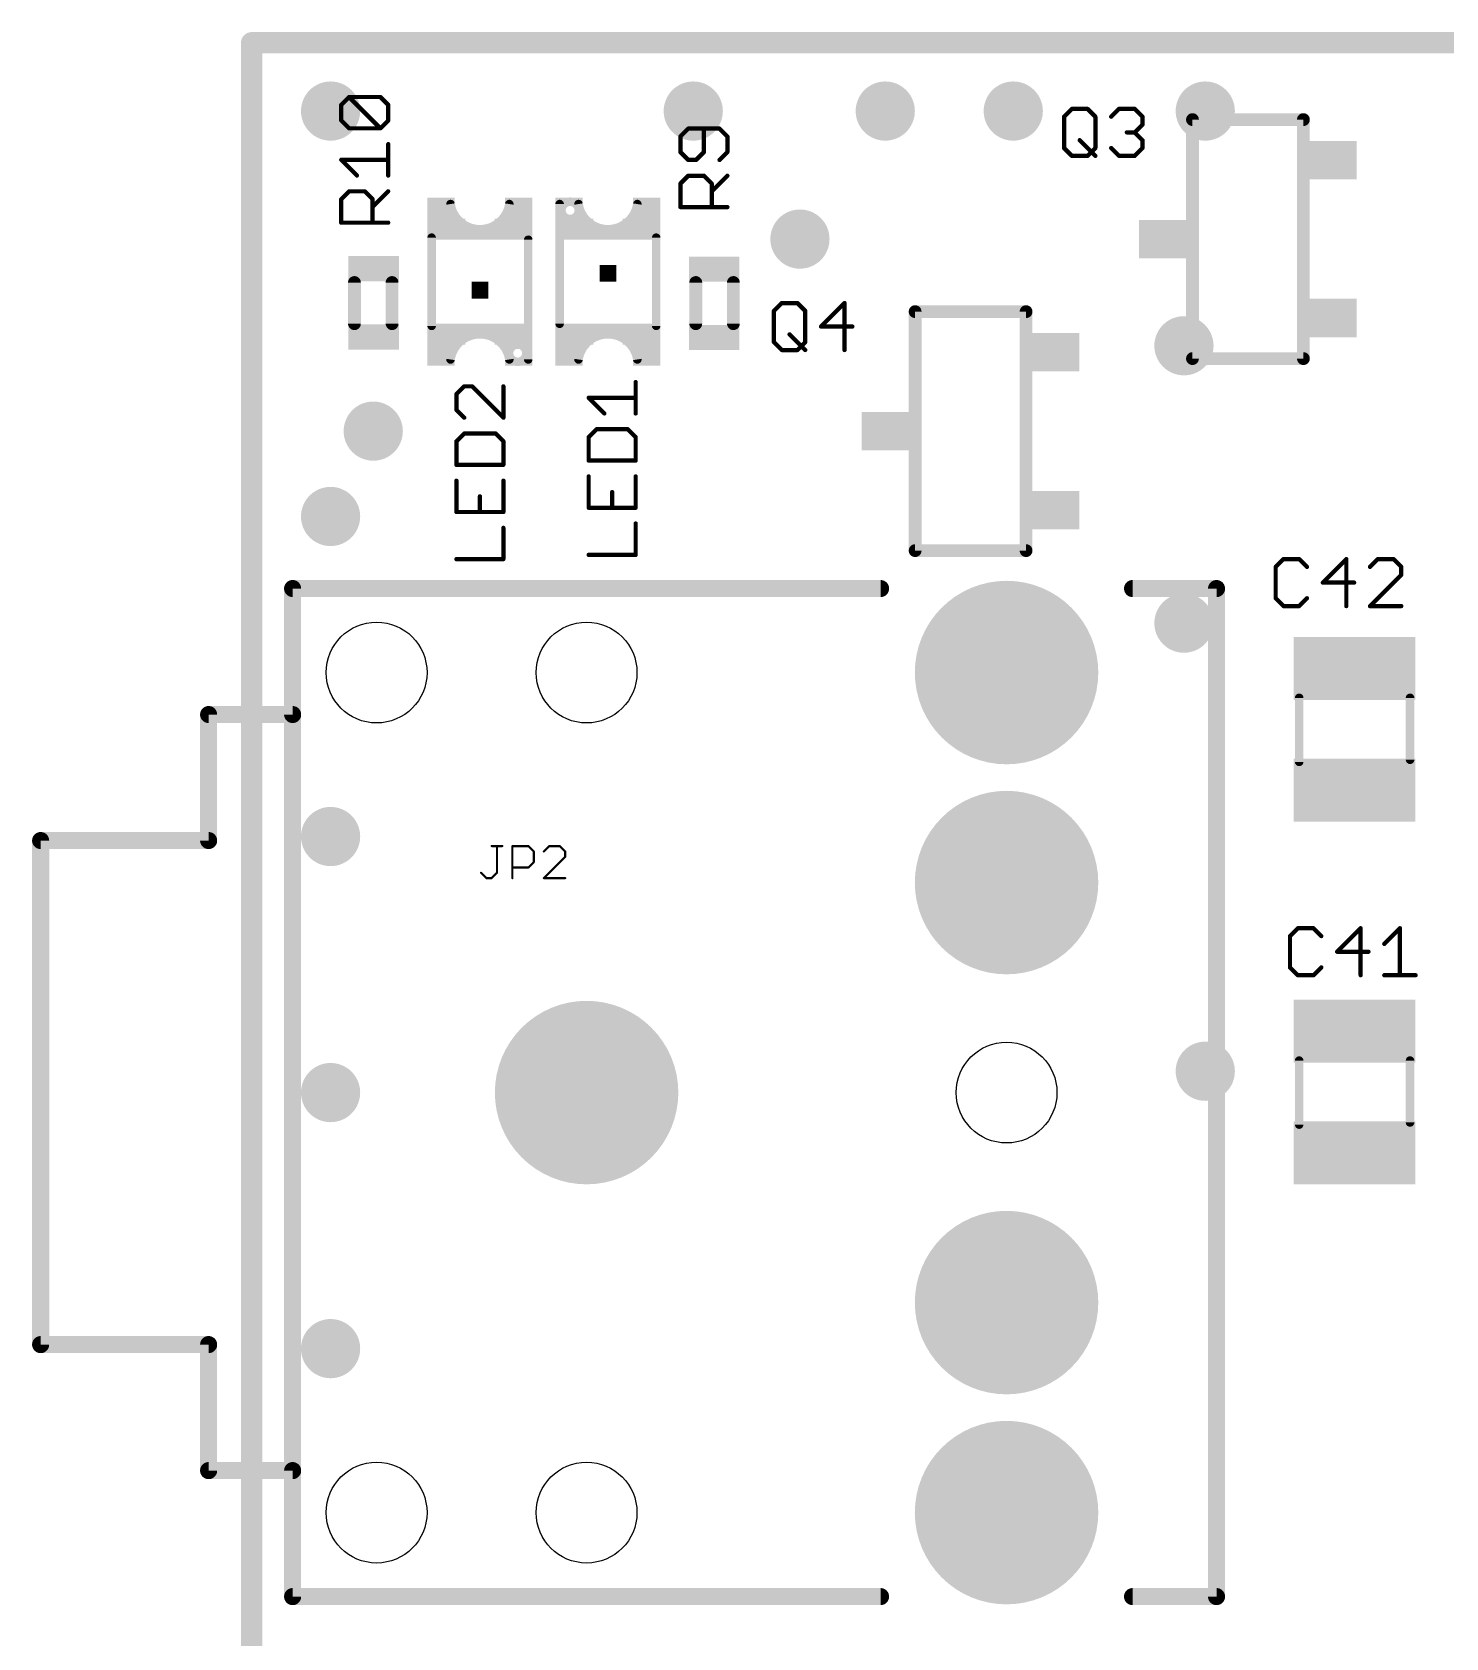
# Model space of a CAD drawing. Extents: x -2.4 to 65.5, y -2.3 to 59.9.
# Drawn here: x -2.41 to 14.42, y 40.75 to 59.87 of the extents above; entities that cross this region are included whole.
import ezdxf

# ---------------------------------------------------------------- set-up
doc = ezdxf.new("R2010")
doc.units = 0
for name, color, linetype in [('17', 94, 'CONTINUOUS'), ('18', 94, 'CONTINUOUS'), ('20', 178, 'CONTINUOUS'), ('21', 251, 'CONTINUOUS'), ('25', 251, 'CONTINUOUS'), ('51', 251, 'CONTINUOUS')]:
    doc.layers.add(name, color=color, linetype=linetype)

# ---------------------------------------------------------------- blocks, each defined once
blk = doc.blocks.new('RECT')
blk.add_solid([(-0.5, -0.5), (0.5, -0.5), (-0.5, 0.5), (0.5, 0.5)])
blk = doc.blocks.new('ROUNDP')
at = {"const_width": 0.5}
blk.add_lwpolyline([(0, -0.25, 1), (0, 0.25, 1), (0, -0.25)], format="xyb", dxfattribs=at)
blk = doc.blocks.new('ROUNDV')
at = {"const_width": 0.5}
blk.add_lwpolyline([(0, -0.25, 1), (0, 0.25, 1), (0, -0.25)], format="xyb", dxfattribs=at)

msp = doc.modelspace()

# ---------------------------------------------------------------- linework, layer by layer
at = {"layer": '20', "const_width": 0.254}
for points in [[(0.2032, 59.7408), (18.4912, 59.7408)], [(0.2032, 0.2032), (0.2032, 59.7408)]]:
    msp.add_lwpolyline(points, dxfattribs=at)
at = {"layer": '20', "const_width": 0.127}
for points in [[(0.2032, 59.8043, 1), (0.2032, 59.6773)], [(0.2667, 59.7408, 1), (0.1397, 59.7408)]]:
    msp.add_lwpolyline(points, format="xyb", dxfattribs=at)
at = {"layer": '20'}
for centre in [(1.691, 52.244), (4.191, 52.244), (9.191, 47.244), (1.691, 42.244), (4.191, 42.244)]:
    msp.add_circle(centre, 0.6, dxfattribs=at)
at = {"layer": '21', "const_width": 0.2032}
for points in [[(0.691, 53.244), (7.691, 53.244)], [(0.691, 53.244), (0.691, 41.244)], [(11.691, 53.244), (10.691, 53.244)], [(11.691, 53.244), (11.691, 41.244)], [(0.691, 41.244), (7.691, 41.244)], [(11.691, 41.244), (10.691, 41.244)]]:
    msp.add_lwpolyline(points, dxfattribs=at)
at = {"layer": '21', "const_width": 0.1016}
for points in [[(0.691, 53.2948, 1), (0.691, 53.1932)], [(0.7418, 53.244, 1), (0.6402, 53.244)], [(7.691, 53.1932, 1), (7.691, 53.2948)], [(10.691, 53.2948, 1), (10.691, 53.1932)], [(11.7418, 53.244, 1), (11.6402, 53.244)], [(11.691, 53.1932, 1), (11.691, 53.2948)], [(0.691, 41.2948, 1), (0.691, 41.1932)], [(0.6402, 41.244, 1), (0.7418, 41.244)], [(7.691, 41.1932, 1), (7.691, 41.2948)], [(10.691, 41.2948, 1), (10.691, 41.1932)], [(11.6402, 41.244, 1), (11.7418, 41.244)], [(11.691, 41.1932, 1), (11.691, 41.2948)]]:
    msp.add_lwpolyline(points, format="xyb", dxfattribs=at)
at = {"layer": '25'}
for points, const_width in [([(1.2695, 59.0019), (1.3627, 59.0951)], 0.0508), ([(1.3627, 59.0951), (1.7356, 59.0951)], 0.0508), ([(1.7356, 58.7223), (1.3627, 59.0951)], 0.0508), ([(1.7356, 59.0951), (1.8288, 59.0019)], 0.0508), ([(1.2695, 58.8155), (1.2695, 59.0019)], 0.0508), ([(1.8288, 59.0019), (1.8288, 58.8155)], 0.0508), ([(9.8756, 58.8607), (9.9688, 58.9539)], 0.0508), ([(9.8756, 58.4878), (9.8756, 58.8607)], 0.0508), ([(9.9688, 58.9539), (10.1552, 58.9539)], 0.0508), ([(10.1552, 58.9539), (10.2484, 58.8607)], 0.0508), ([(10.2484, 58.8607), (10.2484, 58.4878)], 0.0508), ([(10.4369, 58.8607), (10.5301, 58.9539)], 0.0508), ([(10.5301, 58.9539), (10.7165, 58.9539)], 0.0508), ([(10.7165, 58.9539), (10.8097, 58.8607)], 0.0508), ([(10.8097, 58.8607), (10.8097, 58.7675)], 0.0508), ([(1.3627, 58.7223), (1.2695, 58.8155)], 0.0508), ([(1.7356, 58.7223), (1.3627, 58.7223)], 0.0508), ([(1.8288, 58.8155), (1.7356, 58.7223)], 0.0508), ([(5.4013, 58.7192), (5.3081, 58.6259)], 0.0508), ([(5.7742, 58.7192), (5.4013, 58.7192)], 0.0508), ([(5.5878, 58.4395), (5.5878, 58.7192)], 0.0508), ([(5.8674, 58.6259), (5.7742, 58.7192)], 0.0508), ([(10.7165, 58.6742), (10.6233, 58.6742)], 0.0508), ([(10.8097, 58.7675), (10.7165, 58.6742)], 0.0508), ([(10.7165, 58.6742), (10.8097, 58.581)], 0.0508), ([(1.8288, 58.161), (1.8288, 58.5338)], 0.0508), ([(5.3081, 58.6259), (5.3081, 58.4395)], 0.0508), ([(5.8674, 58.4395), (5.8674, 58.6259)], 0.0508), ([(9.9688, 58.3946), (9.8756, 58.4878)], 0.0508), ([(10.062, 58.581), (10.2484, 58.3946)], 0.0508), ([(10.2484, 58.4878), (10.1552, 58.3946)], 0.0508), ([(10.5301, 58.3946), (10.4369, 58.4878)], 0.0508), ([(10.8097, 58.4878), (10.7165, 58.3946)], 0.0508), ([(10.8097, 58.581), (10.8097, 58.4878)], 0.0508), ([(1.456, 58.161), (1.2695, 58.3474)], 0.0508), ([(1.2695, 58.3474), (1.8288, 58.3474)], 0.0508), ([(5.3081, 58.4395), (5.4013, 58.3463)], 0.0508), ([(5.4013, 58.3463), (5.4946, 58.3463)], 0.0508), ([(5.4946, 58.3463), (5.5878, 58.4395)], 0.0508), ([(5.7742, 58.3463), (5.8674, 58.4395)], 0.0508), ([(10.1552, 58.3946), (9.9688, 58.3946)], 0.0508), ([(10.7165, 58.3946), (10.5301, 58.3946)], 0.0508), ([(5.3081, 58.0646), (5.4013, 58.1579)], 0.0508), ([(5.4013, 58.1579), (5.5878, 58.1579)], 0.0508), ([(5.5878, 58.1579), (5.681, 58.0646)], 0.0508), ([(5.681, 57.9714), (5.8674, 58.1579)], 0.0508), ([(1.2695, 57.8793), (1.3627, 57.9725)], 0.0508), ([(1.3627, 57.9725), (1.5492, 57.9725)], 0.0508), ([(1.5492, 57.9725), (1.6424, 57.8793)], 0.0508), ([(1.6424, 57.7861), (1.8288, 57.9725)], 0.0508), ([(5.3081, 57.785), (5.3081, 58.0646)], 0.0508), ([(5.681, 58.0646), (5.681, 57.785)], 0.0508), ([(1.2695, 57.5997), (1.2695, 57.8793)], 0.0508), ([(1.6424, 57.8793), (1.6424, 57.5997)], 0.0508), ([(5.8674, 57.785), (5.3081, 57.785)], 0.0508), ([(1.8288, 57.5997), (1.2695, 57.5997)], 0.0508), ([(6.4212, 56.5493), (6.5144, 56.6425)], 0.0508), ([(6.5144, 56.6425), (6.7008, 56.6425)], 0.0508), ([(6.7008, 56.6425), (6.794, 56.5493)], 0.0508), ([(7.2621, 56.6425), (6.9825, 56.3628)], 0.0508), ([(7.2621, 56.0832), (7.2621, 56.6425)], 0.0508), ([(6.4212, 56.1764), (6.4212, 56.5493)], 0.0508), ([(6.794, 56.5493), (6.794, 56.1764)], 0.0508), ([(6.5144, 56.0832), (6.4212, 56.1764)], 0.0508), ([(6.6076, 56.2696), (6.794, 56.0832)], 0.0508), ([(6.794, 56.1764), (6.7008, 56.0832)], 0.0508), ([(6.9825, 56.3628), (7.3553, 56.3628)], 0.0508), ([(6.7008, 56.0832), (6.5144, 56.0832)], 0.0508), ([(2.7343, 55.6508), (2.6411, 55.5576)], 0.0508), ([(2.8276, 55.6508), (2.7343, 55.6508)], 0.0508), ([(3.2004, 55.2779), (2.8276, 55.6508)], 0.0508), ([(3.2004, 55.6508), (3.2004, 55.2779)], 0.0508), ([(4.7752, 55.3287), (4.7752, 55.7016)], 0.0508), ([(2.6411, 55.5576), (2.6411, 55.3711)], 0.0508), ([(4.4024, 55.3287), (4.2159, 55.5152)], 0.0508), ([(4.2159, 55.5152), (4.7752, 55.5152)], 0.0508), ([(2.6411, 55.3711), (2.7343, 55.2779)], 0.0508), ([(2.7343, 55.0895), (2.6411, 54.9963)], 0.0508), ([(3.1072, 55.0895), (2.7343, 55.0895)], 0.0508), ([(3.2004, 54.9963), (3.1072, 55.0895)], 0.0508), ([(4.3091, 55.1403), (4.2159, 55.0471)], 0.0508), ([(4.2159, 55.0471), (4.2159, 54.7674)], 0.0508), ([(4.682, 55.1403), (4.3091, 55.1403)], 0.0508), ([(4.7752, 55.0471), (4.682, 55.1403)], 0.0508), ([(4.7752, 54.7674), (4.7752, 55.0471)], 0.0508), ([(2.6411, 54.9963), (2.6411, 54.7166)], 0.0508), ([(3.2004, 54.7166), (3.2004, 54.9963)], 0.0508), ([(2.6411, 54.7166), (3.2004, 54.7166)], 0.0508), ([(4.2159, 54.7674), (4.7752, 54.7674)], 0.0508), ([(2.6411, 54.5282), (2.6411, 54.1553)], 0.0508), ([(3.2004, 54.1553), (3.2004, 54.5282)], 0.0508), ([(4.2159, 54.579), (4.2159, 54.2061)], 0.0508), ([(4.7752, 54.2061), (4.7752, 54.579)], 0.0508), ([(2.9208, 54.1553), (2.9208, 54.3417)], 0.0508), ([(4.4956, 54.2061), (4.4956, 54.3925)], 0.0508), ([(2.6411, 54.1553), (3.2004, 54.1553)], 0.0508), ([(4.2159, 54.2061), (4.7752, 54.2061)], 0.0508), ([(3.2004, 53.594), (3.2004, 53.9669)], 0.0508), ([(4.7752, 53.6448), (4.7752, 54.0177)], 0.0508), ([(2.6411, 53.594), (3.2004, 53.594)], 0.0508), ([(4.2159, 53.6448), (4.7752, 53.6448)], 0.0508), ([(12.4884, 53.5945), (12.3952, 53.5013)], 0.0508), ([(12.3952, 53.5013), (12.3952, 53.1284)], 0.0508), ([(12.6748, 53.5945), (12.4884, 53.5945)], 0.0508), ([(12.7681, 53.5013), (12.6748, 53.5945)], 0.0508), ([(13.2361, 53.5945), (12.9565, 53.3148)], 0.0508), ([(13.2361, 53.0352), (13.2361, 53.5945)], 0.0508), ([(13.611, 53.5945), (13.5178, 53.5013)], 0.0508), ([(13.7975, 53.5945), (13.611, 53.5945)], 0.0508), ([(13.8907, 53.5013), (13.7975, 53.5945)], 0.0508), ([(13.8907, 53.4081), (13.8907, 53.5013)], 0.0508), ([(12.9565, 53.3148), (13.3294, 53.3148)], 0.0508), ([(13.5178, 53.0352), (13.8907, 53.4081)], 0.0508), ([(12.3952, 53.1284), (12.4884, 53.0352)], 0.0508), ([(12.6748, 53.0352), (12.7681, 53.1284)], 0.0508), ([(12.4884, 53.0352), (12.6748, 53.0352)], 0.0508), ([(13.8907, 53.0352), (13.5178, 53.0352)], 0.0508), ([(3.0608, 50.178), (3.1879, 50.178)], 0.0254), ([(3.1244, 49.8603), (3.1244, 50.178)], 0.0254), ([(3.3079, 49.7967), (3.3079, 50.178)], 0.0254), ([(3.3079, 50.178), (3.4986, 50.178)], 0.0254), ([(3.4986, 50.178), (3.5621, 50.1145)], 0.0254), ([(3.5621, 50.1145), (3.5621, 49.9874)], 0.0254), ([(3.7457, 50.178), (3.6821, 50.1145)], 0.0254), ([(3.8728, 50.178), (3.7457, 50.178)], 0.0254), ([(3.9363, 50.1145), (3.8728, 50.178)], 0.0254), ([(3.9363, 50.0509), (3.9363, 50.1145)], 0.0254), ([(3.4986, 49.9238), (3.3079, 49.9238)], 0.0254), ([(3.5621, 49.9874), (3.4986, 49.9238)], 0.0254), ([(3.6821, 49.7967), (3.9363, 50.0509)], 0.0254), ([(2.9337, 49.8603), (2.9973, 49.7967)], 0.0254), ([(2.9973, 49.7967), (3.0608, 49.7967)], 0.0254), ([(3.0608, 49.7967), (3.1244, 49.8603)], 0.0254), ([(3.9363, 49.7967), (3.6821, 49.7967)], 0.0254), ([(12.6587, 49.2003), (12.5655, 49.1071)], 0.0508), ([(12.5655, 49.1071), (12.5655, 48.7342)], 0.0508), ([(12.8451, 49.2003), (12.6587, 49.2003)], 0.0508), ([(12.9383, 49.1071), (12.8451, 49.2003)], 0.0508), ([(13.4064, 49.2003), (13.1268, 48.9206)], 0.0508), ([(13.4064, 48.641), (13.4064, 49.2003)], 0.0508), ([(13.6881, 49.0139), (13.8745, 49.2003)], 0.0508), ([(13.8745, 49.2003), (13.8745, 48.641)], 0.0508), ([(13.1268, 48.9206), (13.4996, 48.9206)], 0.0508), ([(12.5655, 48.7342), (12.6587, 48.641)], 0.0508), ([(12.8451, 48.641), (12.9383, 48.7342)], 0.0508), ([(12.6587, 48.641), (12.8451, 48.641)], 0.0508), ([(13.6881, 48.641), (14.0609, 48.641)], 0.0508)]:
    msp.add_lwpolyline(points, dxfattribs=dict(at, const_width=const_width))
for points, const_width in [([(1.3627, 59.1078, 1), (1.3627, 59.0824)], 0.0254), ([(1.3717, 59.1041, 1), (1.3538, 59.0862)], 0.0254), ([(1.3717, 59.0862, 1), (1.3538, 59.1041)], 0.0254), ([(1.7446, 59.1041, 1), (1.7266, 59.0862)], 0.0254), ([(1.7356, 59.0824, 1), (1.7356, 59.1078)], 0.0254), ([(1.2822, 59.0019, 1), (1.2568, 59.0019)], 0.0254), ([(1.2605, 59.0109, 1), (1.2785, 58.9929)], 0.0254), ([(1.8415, 59.0019, 1), (1.8161, 59.0019)], 0.0254), ([(1.8198, 58.9929, 1), (1.8378, 59.0109)], 0.0254), ([(9.8883, 58.8607, 1), (9.8629, 58.8607)], 0.0254), ([(9.8666, 58.8696, 1), (9.8846, 58.8517)], 0.0254), ([(9.9688, 58.9666, 1), (9.9688, 58.9412)], 0.0254), ([(9.9778, 58.9449, 1), (9.9598, 58.9629)], 0.0254), ([(10.1642, 58.9629, 1), (10.1462, 58.9449)], 0.0254), ([(10.1552, 58.9412, 1), (10.1552, 58.9666)], 0.0254), ([(10.2611, 58.8607, 1), (10.2357, 58.8607)], 0.0254), ([(10.2394, 58.8517, 1), (10.2574, 58.8696)], 0.0254), ([(10.4279, 58.8696, 1), (10.4459, 58.8517)], 0.0254), ([(10.5301, 58.9666, 1), (10.5301, 58.9412)], 0.0254), ([(10.5391, 58.9449, 1), (10.5211, 58.9629)], 0.0254), ([(10.7255, 58.9629, 1), (10.7075, 58.9449)], 0.0254), ([(10.7165, 58.9412, 1), (10.7165, 58.9666)], 0.0254), ([(10.8224, 58.8607, 1), (10.797, 58.8607)], 0.0254), ([(10.8008, 58.8517, 1), (10.8187, 58.8696)], 0.0254), ([(1.2785, 58.8245, 1), (1.2605, 58.8065)], 0.0254), ([(1.2568, 58.8155, 1), (1.2822, 58.8155)], 0.0254), ([(1.3627, 58.735, 1), (1.3627, 58.7096)], 0.0254), ([(1.3538, 58.7133, 1), (1.3717, 58.7313)], 0.0254), ([(1.7266, 58.7313, 1), (1.7446, 58.7133)], 0.0254), ([(1.7266, 58.7133, 1), (1.7446, 58.7313)], 0.0254), ([(1.7356, 58.7096, 1), (1.7356, 58.735)], 0.0254), ([(1.8161, 58.8155, 1), (1.8415, 58.8155)], 0.0254), ([(1.8378, 58.8065, 1), (1.8198, 58.8245)], 0.0254), ([(5.4013, 58.7319, 1), (5.4013, 58.7065)], 0.0254), ([(5.4103, 58.7102, 1), (5.3924, 58.7281)], 0.0254), ([(5.6005, 58.7192, 1), (5.5751, 58.7192)], 0.0254), ([(5.7832, 58.7281, 1), (5.7652, 58.7102)], 0.0254), ([(5.7742, 58.7065, 1), (5.7742, 58.7319)], 0.0254), ([(10.6233, 58.6869, 1), (10.6233, 58.6615)], 0.0254), ([(10.7255, 58.6832, 1), (10.7075, 58.6653)], 0.0254), ([(10.7075, 58.6832, 1), (10.7255, 58.6653)], 0.0254), ([(10.7165, 58.6615, 1), (10.7165, 58.6869)], 0.0254), ([(10.797, 58.7675, 1), (10.8224, 58.7675)], 0.0254), ([(10.8187, 58.7585, 1), (10.8008, 58.7764)], 0.0254), ([(1.8415, 58.5338, 1), (1.8161, 58.5338)], 0.0254), ([(5.3208, 58.6259, 1), (5.2954, 58.6259)], 0.0254), ([(5.2991, 58.6349, 1), (5.3171, 58.617)], 0.0254), ([(5.8801, 58.6259, 1), (5.8547, 58.6259)], 0.0254), ([(5.8584, 58.617, 1), (5.8764, 58.6349)], 0.0254), ([(9.8846, 58.4968, 1), (9.8666, 58.4788)], 0.0254), ([(9.8629, 58.4878, 1), (9.8883, 58.4878)], 0.0254), ([(10.071, 58.59, 1), (10.053, 58.572)], 0.0254), ([(10.2357, 58.4878, 1), (10.2611, 58.4878)], 0.0254), ([(10.2574, 58.4788, 1), (10.2394, 58.4968)], 0.0254), ([(10.4459, 58.4968, 1), (10.4279, 58.4788)], 0.0254), ([(10.8224, 58.581, 1), (10.797, 58.581)], 0.0254), ([(10.797, 58.4878, 1), (10.8224, 58.4878)], 0.0254), ([(10.8008, 58.572, 1), (10.8187, 58.59)], 0.0254), ([(10.8187, 58.4788, 1), (10.8008, 58.4968)], 0.0254), ([(1.2785, 58.3564, 1), (1.2605, 58.3384)], 0.0254), ([(1.2695, 58.3601, 1), (1.2695, 58.3347)], 0.0254), ([(1.8288, 58.3347, 1), (1.8288, 58.3601)], 0.0254), ([(5.3171, 58.4485, 1), (5.2991, 58.4305)], 0.0254), ([(5.2954, 58.4395, 1), (5.3208, 58.4395)], 0.0254), ([(5.4013, 58.359, 1), (5.4013, 58.3336)], 0.0254), ([(5.3924, 58.3373, 1), (5.4103, 58.3553)], 0.0254), ([(5.4856, 58.3553, 1), (5.5035, 58.3373)], 0.0254), ([(5.4946, 58.3336, 1), (5.4946, 58.359)], 0.0254), ([(5.5751, 58.4395, 1), (5.6005, 58.4395)], 0.0254), ([(5.5967, 58.4305, 1), (5.5788, 58.4485)], 0.0254), ([(5.7652, 58.3553, 1), (5.7832, 58.3373)], 0.0254), ([(5.8547, 58.4395, 1), (5.8801, 58.4395)], 0.0254), ([(5.8764, 58.4305, 1), (5.8584, 58.4485)], 0.0254), ([(9.9688, 58.4073, 1), (9.9688, 58.3819)], 0.0254), ([(9.9598, 58.3856, 1), (9.9778, 58.4036)], 0.0254), ([(10.1462, 58.4036, 1), (10.1642, 58.3856)], 0.0254), ([(10.1552, 58.3819, 1), (10.1552, 58.4073)], 0.0254), ([(10.2394, 58.3856, 1), (10.2574, 58.4036)], 0.0254), ([(10.5301, 58.4073, 1), (10.5301, 58.3819)], 0.0254), ([(10.5211, 58.3856, 1), (10.5391, 58.4036)], 0.0254), ([(10.7075, 58.4036, 1), (10.7255, 58.3856)], 0.0254), ([(10.7165, 58.3819, 1), (10.7165, 58.4073)], 0.0254), ([(1.447, 58.152, 1), (1.4649, 58.17)], 0.0254), ([(1.8161, 58.161, 1), (1.8415, 58.161)], 0.0254), ([(5.4013, 58.1706, 1), (5.4013, 58.1452)], 0.0254), ([(5.4103, 58.1489, 1), (5.3924, 58.1668)], 0.0254), ([(5.5967, 58.1668, 1), (5.5788, 58.1489)], 0.0254), ([(5.5878, 58.1452, 1), (5.5878, 58.1706)], 0.0254), ([(5.8764, 58.1489, 1), (5.8584, 58.1668)], 0.0254), ([(1.3627, 57.9852, 1), (1.3627, 57.9598)], 0.0254), ([(1.3717, 57.9635, 1), (1.3538, 57.9815)], 0.0254), ([(1.5581, 57.9815, 1), (1.5402, 57.9635)], 0.0254), ([(1.5492, 57.9598, 1), (1.5492, 57.9852)], 0.0254), ([(1.8378, 57.9635, 1), (1.8198, 57.9815)], 0.0254), ([(5.3208, 58.0646, 1), (5.2954, 58.0646)], 0.0254), ([(5.2991, 58.0736, 1), (5.3171, 58.0557)], 0.0254), ([(5.6937, 58.0646, 1), (5.6683, 58.0646)], 0.0254), ([(5.672, 57.9804, 1), (5.69, 57.9624)], 0.0254), ([(5.672, 58.0557, 1), (5.69, 58.0736)], 0.0254), ([(1.2822, 57.8793, 1), (1.2568, 57.8793)], 0.0254), ([(1.2605, 57.8883, 1), (1.2785, 57.8703)], 0.0254), ([(1.6551, 57.8793, 1), (1.6297, 57.8793)], 0.0254), ([(1.6334, 57.7951, 1), (1.6514, 57.7771)], 0.0254), ([(1.6334, 57.8703, 1), (1.6514, 57.8883)], 0.0254), ([(5.3081, 57.7977, 1), (5.3081, 57.7723)], 0.0254), ([(5.2954, 57.785, 1), (5.3208, 57.785)], 0.0254), ([(5.6683, 57.785, 1), (5.6937, 57.785)], 0.0254), ([(5.8674, 57.7723, 1), (5.8674, 57.7977)], 0.0254), ([(1.2695, 57.6124, 1), (1.2695, 57.587)], 0.0254), ([(1.2568, 57.5997, 1), (1.2822, 57.5997)], 0.0254), ([(1.6297, 57.5997, 1), (1.6551, 57.5997)], 0.0254), ([(1.8288, 57.587, 1), (1.8288, 57.6124)], 0.0254), ([(6.5144, 56.6552, 1), (6.5144, 56.6298)], 0.0254), ([(6.5234, 56.6335, 1), (6.5054, 56.6515)], 0.0254), ([(6.7098, 56.6515, 1), (6.6918, 56.6335)], 0.0254), ([(6.7008, 56.6298, 1), (6.7008, 56.6552)], 0.0254), ([(7.2748, 56.6425, 1), (7.2494, 56.6425)], 0.0254), ([(7.2711, 56.6335, 1), (7.2531, 56.6515)], 0.0254), ([(6.4339, 56.5493, 1), (6.4085, 56.5493)], 0.0254), ([(6.4122, 56.5582, 1), (6.4302, 56.5403)], 0.0254), ([(6.8067, 56.5493, 1), (6.7813, 56.5493)], 0.0254), ([(6.785, 56.5403, 1), (6.803, 56.5582)], 0.0254), ([(6.4302, 56.1854, 1), (6.4122, 56.1674)], 0.0254), ([(6.6166, 56.2786, 1), (6.5986, 56.2606)], 0.0254), ([(6.803, 56.1674, 1), (6.785, 56.1854)], 0.0254), ([(6.9825, 56.3755, 1), (6.9825, 56.3501)], 0.0254), ([(6.9735, 56.3718, 1), (6.9915, 56.3539)], 0.0254), ([(7.3553, 56.3501, 1), (7.3553, 56.3755)], 0.0254), ([(6.4085, 56.1764, 1), (6.4339, 56.1764)], 0.0254), ([(6.5144, 56.0959, 1), (6.5144, 56.0705)], 0.0254), ([(6.5054, 56.0742, 1), (6.5234, 56.0922)], 0.0254), ([(6.6918, 56.0922, 1), (6.7098, 56.0742)], 0.0254), ([(6.7008, 56.0705, 1), (6.7008, 56.0959)], 0.0254), ([(6.7813, 56.1764, 1), (6.8067, 56.1764)], 0.0254), ([(6.785, 56.0742, 1), (6.803, 56.0922)], 0.0254), ([(7.2494, 56.0832, 1), (7.2748, 56.0832)], 0.0254), ([(2.7343, 55.6635, 1), (2.7343, 55.6381)], 0.0254), ([(2.7433, 55.6418, 1), (2.7254, 55.6598)], 0.0254), ([(2.8365, 55.6598, 1), (2.8186, 55.6418)], 0.0254), ([(2.8276, 55.6381, 1), (2.8276, 55.6635)], 0.0254), ([(3.2131, 55.6508, 1), (3.1877, 55.6508)], 0.0254), ([(4.7879, 55.7016, 1), (4.7625, 55.7016)], 0.0254), ([(2.6538, 55.5576, 1), (2.6284, 55.5576)], 0.0254), ([(2.6321, 55.5665, 1), (2.6501, 55.5486)], 0.0254), ([(4.2159, 55.5279, 1), (4.2159, 55.5025)], 0.0254), ([(4.2249, 55.5241, 1), (4.2069, 55.5062)], 0.0254), ([(4.7752, 55.5025, 1), (4.7752, 55.5279)], 0.0254), ([(2.6501, 55.3801, 1), (2.6321, 55.3622)], 0.0254), ([(2.6284, 55.3711, 1), (2.6538, 55.3711)], 0.0254), ([(2.7254, 55.2689, 1), (2.7433, 55.2869)], 0.0254), ([(3.1877, 55.2779, 1), (3.2131, 55.2779)], 0.0254), ([(3.1914, 55.2689, 1), (3.2094, 55.2869)], 0.0254), ([(4.3934, 55.3197, 1), (4.4113, 55.3377)], 0.0254), ([(4.7625, 55.3287, 1), (4.7879, 55.3287)], 0.0254), ([(2.7343, 55.1022, 1), (2.7343, 55.0768)], 0.0254), ([(2.7433, 55.0805, 1), (2.7254, 55.0984)], 0.0254), ([(3.1162, 55.0984, 1), (3.0982, 55.0805)], 0.0254), ([(3.1072, 55.0768, 1), (3.1072, 55.1022)], 0.0254), ([(4.2286, 55.0471, 1), (4.2032, 55.0471)], 0.0254), ([(4.2069, 55.056, 1), (4.2249, 55.0381)], 0.0254), ([(4.3091, 55.153, 1), (4.3091, 55.1276)], 0.0254), ([(4.3181, 55.1313, 1), (4.3002, 55.1492)], 0.0254), ([(4.691, 55.1492, 1), (4.673, 55.1313)], 0.0254), ([(4.682, 55.1276, 1), (4.682, 55.153)], 0.0254), ([(4.7879, 55.0471, 1), (4.7625, 55.0471)], 0.0254), ([(4.7662, 55.0381, 1), (4.7842, 55.056)], 0.0254), ([(2.6538, 54.9963, 1), (2.6284, 54.9963)], 0.0254), ([(2.6321, 55.0052, 1), (2.6501, 54.9873)], 0.0254), ([(3.2131, 54.9963, 1), (3.1877, 54.9963)], 0.0254), ([(3.1914, 54.9873, 1), (3.2094, 55.0052)], 0.0254), ([(2.6411, 54.7293, 1), (2.6411, 54.7039)], 0.0254), ([(2.6284, 54.7166, 1), (2.6538, 54.7166)], 0.0254), ([(3.1877, 54.7166, 1), (3.2131, 54.7166)], 0.0254), ([(3.2004, 54.7039, 1), (3.2004, 54.7293)], 0.0254), ([(4.2159, 54.7801, 1), (4.2159, 54.7547)], 0.0254), ([(4.2032, 54.7674, 1), (4.2286, 54.7674)], 0.0254), ([(4.7625, 54.7674, 1), (4.7879, 54.7674)], 0.0254), ([(4.7752, 54.7547, 1), (4.7752, 54.7801)], 0.0254), ([(2.6538, 54.5282, 1), (2.6284, 54.5282)], 0.0254), ([(3.2131, 54.5282, 1), (3.1877, 54.5282)], 0.0254), ([(4.2286, 54.579, 1), (4.2032, 54.579)], 0.0254), ([(4.7879, 54.579, 1), (4.7625, 54.579)], 0.0254), ([(2.9335, 54.3417, 1), (2.9081, 54.3417)], 0.0254), ([(4.5083, 54.3925, 1), (4.4829, 54.3925)], 0.0254), ([(2.6411, 54.168, 1), (2.6411, 54.1426)], 0.0254), ([(2.6284, 54.1553, 1), (2.6538, 54.1553)], 0.0254), ([(2.9081, 54.1553, 1), (2.9335, 54.1553)], 0.0254), ([(3.1877, 54.1553, 1), (3.2131, 54.1553)], 0.0254), ([(3.2004, 54.1426, 1), (3.2004, 54.168)], 0.0254), ([(4.2159, 54.2188, 1), (4.2159, 54.1934)], 0.0254), ([(4.2032, 54.2061, 1), (4.2286, 54.2061)], 0.0254), ([(4.4829, 54.2061, 1), (4.5083, 54.2061)], 0.0254), ([(4.7625, 54.2061, 1), (4.7879, 54.2061)], 0.0254), ([(4.7752, 54.1934, 1), (4.7752, 54.2188)], 0.0254), ([(3.2131, 53.9669, 1), (3.1877, 53.9669)], 0.0254), ([(4.7879, 54.0177, 1), (4.7625, 54.0177)], 0.0254), ([(2.6411, 53.6067, 1), (2.6411, 53.5813)], 0.0254), ([(3.1877, 53.594, 1), (3.2131, 53.594)], 0.0254), ([(3.2004, 53.5813, 1), (3.2004, 53.6067)], 0.0254), ([(4.2159, 53.6575, 1), (4.2159, 53.6321)], 0.0254), ([(4.7625, 53.6448, 1), (4.7879, 53.6448)], 0.0254), ([(4.7752, 53.6321, 1), (4.7752, 53.6575)], 0.0254), ([(12.4079, 53.5013, 1), (12.3825, 53.5013)], 0.0254), ([(12.3862, 53.5102, 1), (12.4042, 53.4923)], 0.0254), ([(12.4884, 53.6072, 1), (12.4884, 53.5818)], 0.0254), ([(12.4974, 53.5855, 1), (12.4794, 53.6035)], 0.0254), ([(12.6838, 53.6035, 1), (12.6659, 53.5855)], 0.0254), ([(12.6748, 53.5818, 1), (12.6748, 53.6072)], 0.0254), ([(12.7591, 53.4923, 1), (12.777, 53.5102)], 0.0254), ([(13.2488, 53.5945, 1), (13.2234, 53.5945)], 0.0254), ([(13.2451, 53.5855, 1), (13.2272, 53.6035)], 0.0254), ([(13.5088, 53.5102, 1), (13.5268, 53.4923)], 0.0254), ([(13.611, 53.6072, 1), (13.611, 53.5818)], 0.0254), ([(13.62, 53.5855, 1), (13.6021, 53.6035)], 0.0254), ([(13.8064, 53.6035, 1), (13.7885, 53.5855)], 0.0254), ([(13.7975, 53.5818, 1), (13.7975, 53.6072)], 0.0254), ([(13.9034, 53.5013, 1), (13.878, 53.5013)], 0.0254), ([(13.8817, 53.4923, 1), (13.8996, 53.5102)], 0.0254), ([(12.9565, 53.3275, 1), (12.9565, 53.3021)], 0.0254), ([(12.9475, 53.3238, 1), (12.9655, 53.3059)], 0.0254), ([(13.3294, 53.3021, 1), (13.3294, 53.3275)], 0.0254), ([(13.878, 53.4081, 1), (13.9034, 53.4081)], 0.0254), ([(13.8996, 53.3991, 1), (13.8817, 53.417)], 0.0254), ([(12.4042, 53.1374, 1), (12.3862, 53.1194)], 0.0254), ([(12.3825, 53.1284, 1), (12.4079, 53.1284)], 0.0254), ([(12.777, 53.1194, 1), (12.7591, 53.1374)], 0.0254), ([(12.4884, 53.0479, 1), (12.4884, 53.0225)], 0.0254), ([(12.4794, 53.0262, 1), (12.4974, 53.0442)], 0.0254), ([(12.6659, 53.0442, 1), (12.6838, 53.0262)], 0.0254), ([(12.6748, 53.0225, 1), (12.6748, 53.0479)], 0.0254), ([(13.2234, 53.0352, 1), (13.2488, 53.0352)], 0.0254), ([(13.5178, 53.0479, 1), (13.5178, 53.0225)], 0.0254), ([(13.5088, 53.0442, 1), (13.5268, 53.0262)], 0.0254), ([(13.8907, 53.0225, 1), (13.8907, 53.0479)], 0.0254), ([(3.0608, 50.1844, 1), (3.0608, 50.1717)], 0.0127), ([(3.1307, 50.178, 1), (3.118, 50.178)], 0.0127), ([(3.1879, 50.1717, 1), (3.1879, 50.1844)], 0.0127), ([(3.3079, 50.1844, 1), (3.3079, 50.1717)], 0.0127), ([(3.3143, 50.178, 1), (3.3016, 50.178)], 0.0127), ([(3.5031, 50.1825, 1), (3.4941, 50.1735)], 0.0127), ([(3.4986, 50.1717, 1), (3.4986, 50.1844)], 0.0127), ([(3.5685, 50.1145, 1), (3.5558, 50.1145)], 0.0127), ([(3.5576, 50.11, 1), (3.5666, 50.119)], 0.0127), ([(3.6776, 50.119, 1), (3.6866, 50.11)], 0.0127), ([(3.7457, 50.1844, 1), (3.7457, 50.1717)], 0.0127), ([(3.7502, 50.1735, 1), (3.7412, 50.1825)], 0.0127), ([(3.8773, 50.1825, 1), (3.8683, 50.1735)], 0.0127), ([(3.8728, 50.1717, 1), (3.8728, 50.1844)], 0.0127), ([(3.9427, 50.1145, 1), (3.93, 50.1145)], 0.0127), ([(3.9318, 50.11, 1), (3.9408, 50.119)], 0.0127), ([(3.3079, 49.9302, 1), (3.3079, 49.9175)], 0.0127), ([(3.4941, 49.9283, 1), (3.5031, 49.9193)], 0.0127), ([(3.4986, 49.9175, 1), (3.4986, 49.9302)], 0.0127), ([(3.5558, 49.9874, 1), (3.5685, 49.9874)], 0.0127), ([(3.5666, 49.9829, 1), (3.5576, 49.9919)], 0.0127), ([(3.93, 50.0509, 1), (3.9427, 50.0509)], 0.0127), ([(3.9408, 50.0464, 1), (3.9318, 50.0554)], 0.0127), ([(2.9382, 49.8647, 1), (2.9292, 49.8558)], 0.0127), ([(2.9973, 49.803, 1), (2.9973, 49.7904)], 0.0127), ([(2.9928, 49.7922, 1), (3.0017, 49.8012)], 0.0127), ([(3.0563, 49.8012, 1), (3.0653, 49.7922)], 0.0127), ([(3.0608, 49.7904, 1), (3.0608, 49.803)], 0.0127), ([(3.118, 49.8603, 1), (3.1307, 49.8603)], 0.0127), ([(3.1289, 49.8558, 1), (3.1199, 49.8647)], 0.0127), ([(3.3016, 49.7967, 1), (3.3143, 49.7967)], 0.0127), ([(3.6776, 49.8012, 1), (3.6866, 49.7922)], 0.0127), ([(3.6821, 49.803, 1), (3.6821, 49.7904)], 0.0127), ([(3.9363, 49.7904, 1), (3.9363, 49.803)], 0.0127), ([(12.5782, 49.1071, 1), (12.5528, 49.1071)], 0.0254), ([(12.5565, 49.116, 1), (12.5744, 49.0981)], 0.0254), ([(12.6587, 49.213, 1), (12.6587, 49.1876)], 0.0254), ([(12.6677, 49.1913, 1), (12.6497, 49.2093)], 0.0254), ([(12.8541, 49.2093, 1), (12.8361, 49.1913)], 0.0254), ([(12.8451, 49.1876, 1), (12.8451, 49.213)], 0.0254), ([(12.9293, 49.0981, 1), (12.9473, 49.116)], 0.0254), ([(13.4191, 49.2003, 1), (13.3937, 49.2003)], 0.0254), ([(13.4154, 49.1913, 1), (13.3974, 49.2093)], 0.0254), ([(13.8872, 49.2003, 1), (13.8618, 49.2003)], 0.0254), ([(13.8835, 49.1913, 1), (13.8655, 49.2093)], 0.0254), ([(13.1268, 48.9333, 1), (13.1268, 48.9079)], 0.0254), ([(13.1178, 48.9296, 1), (13.1358, 48.9117)], 0.0254), ([(13.4996, 48.9079, 1), (13.4996, 48.9333)], 0.0254), ([(13.6791, 49.0228, 1), (13.6971, 49.0049)], 0.0254), ([(12.5744, 48.7432, 1), (12.5565, 48.7252)], 0.0254), ([(12.5528, 48.7342, 1), (12.5782, 48.7342)], 0.0254), ([(12.9473, 48.7252, 1), (12.9293, 48.7432)], 0.0254), ([(12.6587, 48.6537, 1), (12.6587, 48.6283)], 0.0254), ([(12.6497, 48.632, 1), (12.6677, 48.65)], 0.0254), ([(12.8361, 48.65, 1), (12.8541, 48.632)], 0.0254), ([(12.8451, 48.6283, 1), (12.8451, 48.6537)], 0.0254), ([(13.3937, 48.641, 1), (13.4191, 48.641)], 0.0254), ([(13.6881, 48.6537, 1), (13.6881, 48.6283)], 0.0254), ([(13.8618, 48.641, 1), (13.8872, 48.641)], 0.0254), ([(14.0609, 48.6283, 1), (14.0609, 48.6537)], 0.0254)]:
    msp.add_lwpolyline(points, format="xyb", dxfattribs=dict(at, const_width=const_width))
at = {"layer": '51'}
for points, const_width in [([(11.4046, 58.8264), (12.7254, 58.8264)], 0.1524), ([(11.4046, 55.9816), (11.4046, 58.8264)], 0.1524), ([(12.7254, 58.8264), (12.7254, 55.9816)], 0.1524), ([(3.87, 56.396), (3.87, 57.821)], 0.1016), ([(2.346, 56.371), (2.346, 57.421)], 0.1016), ([(3.496, 57.396), (3.496, 55.971)], 0.1016), ([(5.02, 57.421), (5.02, 56.371)], 0.1016), ([(1.427, 56.397), (1.427, 56.887)], 0.1524), ([(1.875, 56.887), (1.875, 56.397)], 0.1524), ([(5.491, 56.397), (5.491, 56.887)], 0.1524), ([(5.939, 56.887), (5.939, 56.397)], 0.1524), ([(8.1026, 56.5404), (9.4234, 56.5404)], 0.1524), ([(8.1026, 53.6956), (8.1026, 56.5404)], 0.1524), ([(9.4234, 56.5404), (9.4234, 53.6956)], 0.1524), ([(12.7254, 55.9816), (11.4046, 55.9816)], 0.1524), ([(9.4234, 53.6956), (8.1026, 53.6956)], 0.1524), ([(0.691, 53.244), (0.691, 51.744)], 0.2032), ([(12.675, 51.181), (12.675, 51.943)], 0.1016), ([(13.995, 51.206), (13.995, 51.943)], 0.1016), ([(-0.309, 51.744), (-0.309, 50.244)], 0.2032), ([(-0.309, 51.744), (0.691, 51.744)], 0.2032), ([(-2.309, 50.244), (-2.309, 44.244)], 0.2032), ([(-2.309, 50.244), (-0.309, 50.244)], 0.2032), ([(12.675, 46.863), (12.675, 47.625)], 0.1016), ([(13.995, 46.888), (13.995, 47.625)], 0.1016), ([(-2.309, 44.244), (-0.309, 44.244)], 0.2032), ([(-0.309, 44.244), (-0.309, 42.744)], 0.2032), ([(-0.309, 42.744), (0.691, 42.744)], 0.2032), ([(0.691, 42.744), (0.691, 41.244)], 0.2032)]:
    msp.add_lwpolyline(points, dxfattribs=dict(at, const_width=const_width))
for points, const_width in [([(11.4046, 58.8645, 1), (11.4046, 58.7883)], 0.0762), ([(11.4427, 58.8264, 1), (11.3665, 58.8264)], 0.0762), ([(12.7635, 58.8264, 1), (12.6873, 58.8264)], 0.0762), ([(12.7254, 58.7883, 1), (12.7254, 58.8645)], 0.0762), ([(2.571, 57.821, 0.8571), (3.271, 57.821)], 0.1016), ([(2.5961, 57.8249, 1), (2.5459, 57.8171)], 0.0508), ([(3.2961, 57.8171, 1), (3.2459, 57.8249)], 0.0508), ([(3.8954, 57.821, 1), (3.8446, 57.821)], 0.0508), ([(3.995, 57.643, 1), (3.995, 57.849, 1), (3.995, 57.643)], 0.1016), ([(4.095, 57.821, 0.8571), (4.795, 57.821)], 0.1016), ([(4.1201, 57.8249, 1), (4.0699, 57.8171)], 0.0508), ([(4.8201, 57.8171, 1), (4.7699, 57.8249)], 0.0508), ([(2.3714, 57.421, 1), (2.3206, 57.421)], 0.0508), ([(3.5214, 57.396, 1), (3.4706, 57.396)], 0.0508), ([(5.0454, 57.421, 1), (4.9946, 57.421)], 0.0508), ([(1.4651, 56.887, 1), (1.3889, 56.887)], 0.0762), ([(1.9131, 56.887, 1), (1.8369, 56.887)], 0.0762), ([(5.5291, 56.887, 1), (5.4529, 56.887)], 0.0762), ([(5.9771, 56.887, 1), (5.9009, 56.887)], 0.0762), ([(8.1026, 56.5785, 1), (8.1026, 56.5023)], 0.0762), ([(8.1407, 56.5404, 1), (8.0645, 56.5404)], 0.0762), ([(9.4615, 56.5404, 1), (9.3853, 56.5404)], 0.0762), ([(9.4234, 56.5023, 1), (9.4234, 56.5785)], 0.0762), ([(1.3889, 56.397, 1), (1.4651, 56.397)], 0.0762), ([(1.8369, 56.397, 1), (1.9131, 56.397)], 0.0762), ([(2.3206, 56.371, 1), (2.3714, 56.371)], 0.0508), ([(3.8446, 56.396, 1), (3.8954, 56.396)], 0.0508), ([(4.9946, 56.371, 1), (5.0454, 56.371)], 0.0508), ([(5.4529, 56.397, 1), (5.5291, 56.397)], 0.0762), ([(5.9009, 56.397, 1), (5.9771, 56.397)], 0.0762), ([(3.271, 55.971, 0.8571), (2.571, 55.971)], 0.1016), ([(3.371, 55.943, 1), (3.371, 56.149, 1), (3.371, 55.943)], 0.1016), ([(4.795, 55.971, 0.8571), (4.095, 55.971)], 0.1016), ([(11.4046, 56.0197, 1), (11.4046, 55.9435)], 0.0762), ([(11.3665, 55.9816, 1), (11.4427, 55.9816)], 0.0762), ([(12.6873, 55.9816, 1), (12.7635, 55.9816)], 0.0762), ([(12.7254, 55.9435, 1), (12.7254, 56.0197)], 0.0762), ([(2.5459, 55.9749, 1), (2.5961, 55.9671)], 0.0508), ([(3.2459, 55.9671, 1), (3.2961, 55.9749)], 0.0508), ([(3.4706, 55.971, 1), (3.5214, 55.971)], 0.0508), ([(4.0699, 55.9749, 1), (4.1201, 55.9671)], 0.0508), ([(4.7699, 55.9671, 1), (4.8201, 55.9749)], 0.0508), ([(8.1026, 53.7337, 1), (8.1026, 53.6575)], 0.0762), ([(8.0645, 53.6956, 1), (8.1407, 53.6956)], 0.0762), ([(9.3853, 53.6956, 1), (9.4615, 53.6956)], 0.0762), ([(9.4234, 53.6575, 1), (9.4234, 53.7337)], 0.0762), ([(0.7418, 53.244, 1), (0.6402, 53.244)], 0.1016), ([(12.7004, 51.943, 1), (12.6496, 51.943)], 0.0508), ([(14.0204, 51.943, 1), (13.9696, 51.943)], 0.0508), ([(-0.2582, 51.744, 1), (-0.3598, 51.744)], 0.1016), ([(-0.309, 51.7948, 1), (-0.309, 51.6932)], 0.1016), ([(0.691, 51.6932, 1), (0.691, 51.7948)], 0.1016), ([(0.6402, 51.744, 1), (0.7418, 51.744)], 0.1016), ([(13.9696, 51.206, 1), (14.0204, 51.206)], 0.0508), ([(12.6496, 51.181, 1), (12.7004, 51.181)], 0.0508), ([(-2.2582, 50.244, 1), (-2.3598, 50.244)], 0.1016), ([(-2.309, 50.2948, 1), (-2.309, 50.1932)], 0.1016), ([(-0.3598, 50.244, 1), (-0.2582, 50.244)], 0.1016), ([(-0.309, 50.1932, 1), (-0.309, 50.2948)], 0.1016), ([(12.7004, 47.625, 1), (12.6496, 47.625)], 0.0508), ([(14.0204, 47.625, 1), (13.9696, 47.625)], 0.0508), ([(12.6496, 46.863, 1), (12.7004, 46.863)], 0.0508), ([(13.9696, 46.888, 1), (14.0204, 46.888)], 0.0508), ([(-2.309, 44.2948, 1), (-2.309, 44.1932)], 0.1016), ([(-2.3598, 44.244, 1), (-2.2582, 44.244)], 0.1016), ([(-0.2582, 44.244, 1), (-0.3598, 44.244)], 0.1016), ([(-0.309, 44.1932, 1), (-0.309, 44.2948)], 0.1016), ([(-0.309, 42.7948, 1), (-0.309, 42.6932)], 0.1016), ([(0.7418, 42.744, 1), (0.6402, 42.744)], 0.1016), ([(0.691, 42.6932, 1), (0.691, 42.7948)], 0.1016), ([(-0.3598, 42.744, 1), (-0.2582, 42.744)], 0.1016), ([(0.6402, 41.244, 1), (0.7418, 41.244)], 0.1016)]:
    msp.add_lwpolyline(points, format="xyb", dxfattribs=dict(at, const_width=const_width))

# ---------------------------------------------------------------- block references
at = {"layer": '17', "xscale": 2.1844, "yscale": 2.1844}
for p in [(9.191, 52.244), (9.191, 52.244), (9.191, 49.744), (9.191, 49.744), (4.191, 47.244), (4.191, 47.244), (9.191, 44.744), (9.191, 44.744), (9.191, 42.244), (9.191, 42.244)]:
    msp.add_blockref('ROUNDP', p, dxfattribs=at)
at = {"layer": '18', "xscale": 0.7048, "yscale": 0.7048}
for p in [(1.143, 58.928), (5.461, 58.928), (7.747, 58.928), (9.271, 58.928), (11.557, 58.928), (6.731, 57.404), (11.303, 56.134), (1.651, 55.118), (1.143, 54.102), (11.303, 52.832), (1.143, 50.292), (11.557, 47.498), (1.143, 47.244), (1.143, 44.196)]:
    msp.add_blockref('ROUNDV', p, dxfattribs=at)
at = {"layer": '21', "xscale": 0.2, "yscale": 0.2}
msp.add_blockref('RECT', (4.445, 56.996), dxfattribs=at)
at = {"layer": '21', "xscale": 0.2, "yscale": 0.2, "rotation": 180}
msp.add_blockref('RECT', (2.921, 56.796), dxfattribs=at)
at = {"layer": '51'}
for p, xscale, yscale, rotation in [((13.0683, 58.3438), 0.4572, 0.5842, 90), ((2.4585, 57.646), 0.325, 0.5, 180), ((3.3835, 57.646), 0.325, 0.5, 180), ((2.671, 57.521), 0.15, 0.25, 180), ((2.921, 57.4835), 0.4, 0.175, 180), ((3.171, 57.521), 0.15, 0.25, 180), ((11.0617, 57.404), 0.4572, 0.5842, 90), ((1.6559, 57.0508), 0.3, 0.5999, 90), ((5.7102, 57.046), 0.3, 0.5999, 270), ((13.0683, 56.4642), 0.4572, 0.5842, 90), ((2.4585, 56.146), 0.325, 0.5, 180), ((2.671, 56.271), 0.15, 0.25, 180), ((2.921, 56.3085), 0.4, 0.175, 180), ((3.171, 56.271), 0.15, 0.25, 180), ((3.371, 56.246), 0.3, 0.3, 180), ((1.6559, 56.238), 0.3, 0.5999, 90), ((5.7102, 56.2332), 0.3, 0.5999, 270), ((9.7663, 56.0578), 0.4572, 0.5842, 90), ((3.3835, 55.9335), 0.325, 0.075, 180), ((7.7597, 55.118), 0.4572, 0.5842, 90), ((9.7663, 54.1782), 0.4572, 0.5842, 90), ((13.3338, 52.2927), 0.7501, 1.4501, 90), ((13.3338, 50.8449), 0.7501, 1.4501, 90), ((13.3338, 47.9747), 0.7501, 1.4501, 90), ((13.3338, 46.5269), 0.7501, 1.4501, 90)]:
    msp.add_blockref('RECT', p, dxfattribs=dict(at, xscale=xscale, yscale=yscale, rotation=rotation))
for p, xscale, yscale in [((3.9825, 57.8585), 0.325, 0.075), ((4.9075, 57.646), 0.325, 0.5), ((3.995, 57.546), 0.3, 0.3), ((4.195, 57.521), 0.15, 0.25), ((4.445, 57.4835), 0.4, 0.175), ((4.695, 57.521), 0.15, 0.25), ((3.9825, 56.146), 0.325, 0.5), ((4.195, 56.271), 0.15, 0.25), ((4.445, 56.3085), 0.4, 0.175), ((4.695, 56.271), 0.15, 0.25), ((4.9075, 56.146), 0.325, 0.5)]:
    msp.add_blockref('RECT', p, dxfattribs=dict(at, xscale=xscale, yscale=yscale))

doc.saveas('drawing.dxf')
